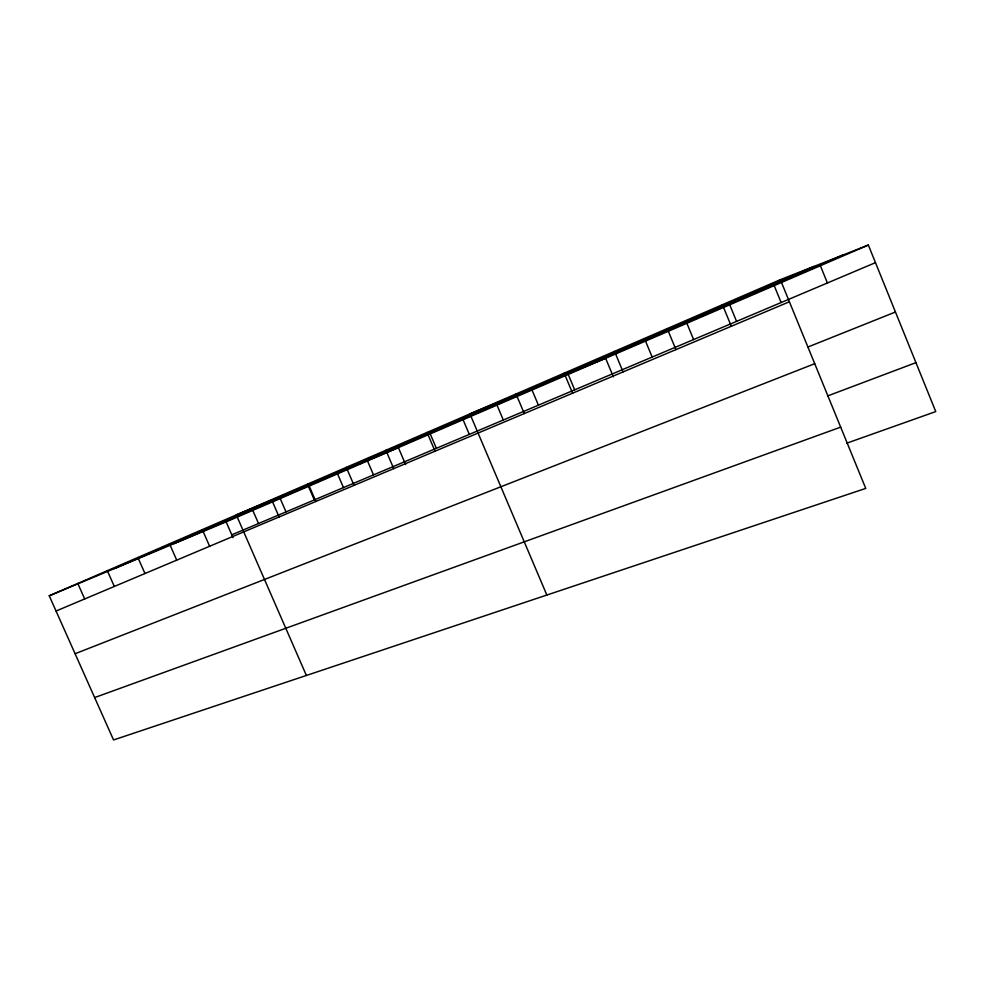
<?xml version="1.0" encoding="UTF-8"?>
<svg xmlns="http://www.w3.org/2000/svg" width="985" height="985" viewBox="0 0 985 985"><rect width="100%" height="100%" fill="white"/><g stroke="black" fill="none" stroke-linecap="round" stroke-linejoin="round"><path stroke-width="1.48" d="M780.354 279.666L865.741 488.4L113.546 739.957L49.25 595.802L780.354 279.666L868.351 245.043L935.75 411.582L846.866 443.139M114.26 568.628L814.016 266.418M174.037 543.646L843.579 254.783M49.25 595.802L226.131 521.865L868.351 245.043M231.795 534.818L875.48 262.65M56.047 611.032L789.404 301.767M807.601 347.151L895.451 312.011M75.094 653.732L814.73 363.687M827.572 395.958L915.939 362.64M94.634 697.565L840.685 427.133M107.328 570.684L114.309 586.457M77.79 583.452L84.685 598.954M137.875 557.473L144.967 573.529M169.531 543.794L176.721 560.145M226.131 521.865L233.014 537.613M202.319 529.61L209.62 546.269M252.788 510.378L258.526 523.515M306.384 675.464L236.314 514.909L398.383 447.621L405.635 464.563M280.22 498.545L286.019 511.892M271.601 499.654L279.124 516.965M337.547 473.847L343.469 487.6M308.231 483.82L315.865 501.463M308.465 486.381L314.326 499.924M367.504 460.931L373.512 474.905M346.289 467.358L354.046 485.371M385.861 450.243L393.741 468.626M463.085 419.733L469.316 434.397M430.223 433.892L436.38 448.31M427.047 432.44L435.05 451.204M496.994 405.118L503.31 420.016M546.847 595.038L469.931 413.897L605.627 358.281L613.372 376.824M532.023 390.011L538.413 405.18M516.017 393.963L524.303 413.565M568.21 374.411L574.686 389.838M564.171 373.143L572.593 393.2M614.517 351.374L623.086 371.911M645.532 341.093L652.181 357.075M686.865 323.265L693.612 339.554M667.214 328.584L675.932 349.626M729.737 304.796L736.571 321.393M722.436 304.71L731.313 326.269M774.21 285.625L781.13 302.543M820.382 265.716L827.4 282.978"/></g></svg>
